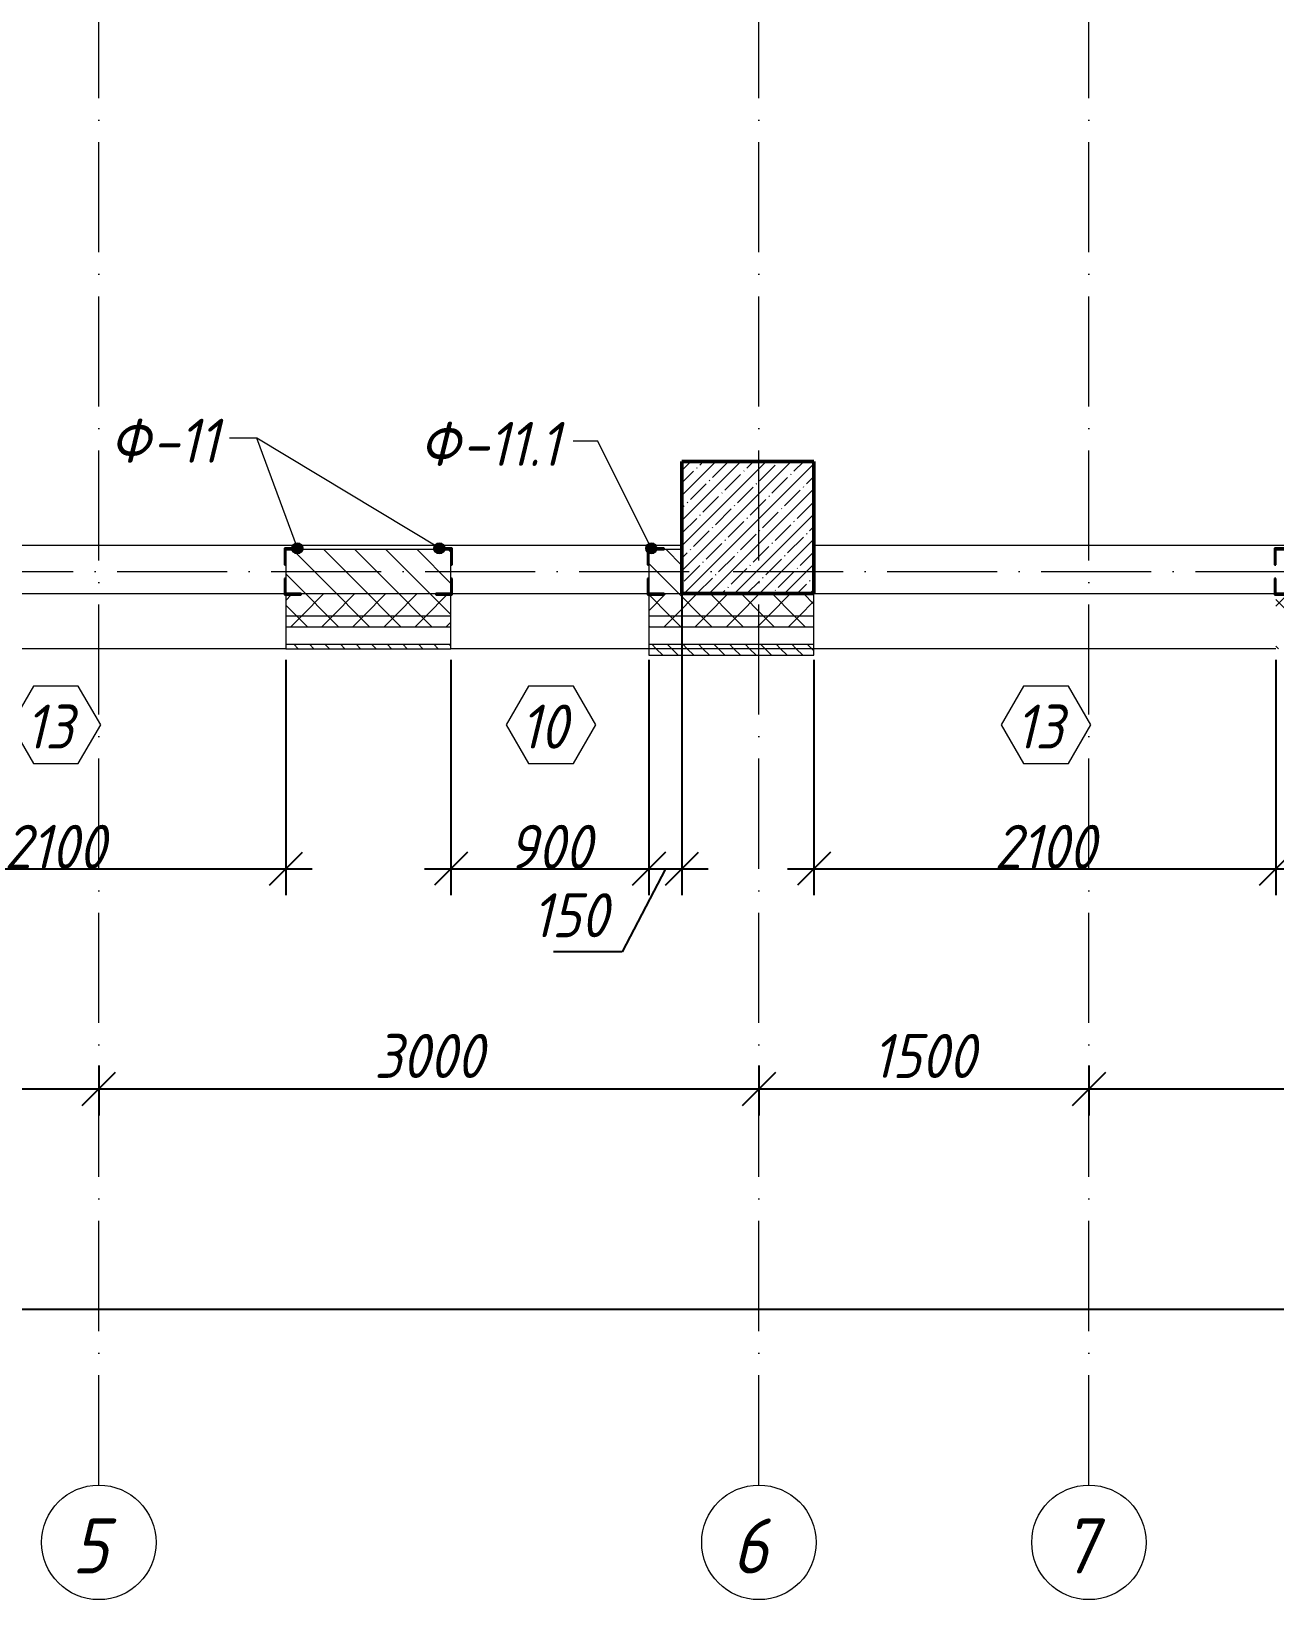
# Model space of a CAD drawing. Header units: millimetres. Extents: x -269418 to 201924, y -5890 to 98643.
# Drawn here: x 13703 to 19354, y -4670 to 2454 of the extents above; entities that cross this region are included whole.
import ezdxf

# ---------------------------------------------------------------- set-up
doc = ezdxf.new("R2010")
doc.units = ezdxf.units.MM
doc.linetypes.add('50_200_ШТРИХ_1Т_ш5_п1_п1_', pattern=[700, 500, -100, 0, -100])
for name, color, linetype, lineweight in [('A-ANNO-DIMS', 7, 'Continuous', 9), ('A-DETL', 7, 'Continuous', 9), ('A-GENM-1', 7, 'Continuous', 25), ('A-GENM-IDEN', 7, 'Continuous', 9), ('A-GLAZ-IDEN', 7, 'Continuous', 9), ('A-WALL', 7, 'Continuous', 5), ('A-WALL-1', 7, 'Continuous', 9), ('A-WALL-FNSH-1', 7, 'Continuous', 9), ('A-WALL-PATT-2', 7, 'Continuous', 5), ('I-WALL', 7, 'Continuous', 5), ('S-COLS', 7, 'Continuous', 9), ('S-COLS-1', 7, 'Continuous', 5), ('S-COLS-2', 7, 'Continuous', 50), ('Оси', 7, 'Continuous', 9), ('Оси-1', 7, '50_200_ШТРИХ_1Т_ш5_п1_п1_', 9)]:
    doc.layers.add(name, color=color, linetype=linetype, lineweight=lineweight)
doc.layers.add('A-WALL-2', color=7, linetype='Continuous', lineweight=13, true_color=0xce0000)
doc.layers.add('A-WALL-PATT-1', color=7, linetype='Continuous', lineweight=5, true_color=0xce0000)
doc.styles.add('ISOCPEUR_I', font='isocpeui.ttf', dxfattribs={"width": 0.9, "height": 250})
doc.styles.add('ISOCPEUR_I_2', font='isocpeui.ttf', dxfattribs={"width": 0.9, "height": 200})
doc.dimstyles.new('ISO-2_0_0_9К_СРЕДНИЙ_1', dxfattribs={"dimscale": 304.8, "dimtxt": 199.196235, "dimasz": 0.492126, "dimexe": 0.393701, "dimexo": 0, "dimgap": 0, "dimtad": 1, "dimdec": 0, "dimzin": 0, "dimdsep": 46, "dimtxsty": 'ISOCPEUR_I_2', "dimblk1": 'OBLIQUE', "dimblk2": 'OBLIQUE', "dimsah": 1, "dimcen": 0.09, "dimdle": 0.393701, "dimazin": 0, "dimtfac": 1, "dimtdec": 4, "dimtix": 1, "dimtmove": 1, "dimatfit": 3, "dimfxl": 1, "dimtvp": 1, "dimtolj": 1, "dimtzin": 0, "dimarcsym": 2})
doc.dimstyles.new('ISO-2_0_0_9К_СРЕДНИЙ_2', dxfattribs={"dimscale": 304.8, "dimtxt": 199.196235, "dimasz": 0.492126, "dimexe": 0.393701, "dimexo": 0, "dimgap": 0, "dimtad": 1, "dimdec": 0, "dimzin": 0, "dimdsep": 46, "dimtxsty": 'ISOCPEUR_I_2', "dimblk1": 'OBLIQUE', "dimblk2": 'OBLIQUE', "dimsah": 1, "dimcen": 0.09, "dimdle": 0.393701, "dimazin": 0, "dimtfac": 1, "dimtdec": 4, "dimtix": 1, "dimtmove": 0, "dimatfit": 3, "dimfxl": 1, "dimtvp": 1, "dimtolj": 1, "dimtzin": 0, "dimarcsym": 2})
doc.dimstyles.new('ISO-2_0_0_9К_СРЕДНИЙ_ФОН', dxfattribs={"dimscale": 304.8, "dimtxt": 199.196235, "dimasz": 0.492126, "dimexe": 0.393701, "dimexo": 0, "dimgap": 0.164042, "dimtad": 1, "dimdec": 0, "dimdsep": 46, "dimtxsty": 'ISOCPEUR_I_2', "dimblk1": 'OBLIQUE', "dimblk2": 'OBLIQUE', "dimsah": 1, "dimcen": 0.09, "dimdle": 0.393701, "dimazin": 0, "dimtfac": 1, "dimtdec": 4, "dimtix": 1, "dimtmove": 0, "dimatfit": 3, "dimfxl": 1, "dimtvp": 1, "dimtfill": 1, "dimtolj": 1, "dimtzin": 0, "dimarcsym": 2})
doc.dimstyles.new('ISO-2_0_0_9К_СРЕДНИЙ_ФОН_2', dxfattribs={"dimscale": 304.8, "dimtxt": 199.196235, "dimasz": 0.492126, "dimexe": 0.393701, "dimexo": 0, "dimgap": 0.164042, "dimtad": 1, "dimdec": 0, "dimdsep": 46, "dimtxsty": 'ISOCPEUR_I_2', "dimblk1": 'OBLIQUE', "dimblk2": 'OBLIQUE', "dimsah": 1, "dimcen": 0.09, "dimdle": 0.393701, "dimazin": 0, "dimtfac": 1, "dimtdec": 4, "dimtix": 1, "dimtmove": 2, "dimatfit": 3, "dimfxl": 1, "dimtvp": 1, "dimtfill": 1, "dimtolj": 1, "dimtzin": 0, "dimarcsym": 2})
pattern_1 = [(135, (0, 0), (-35.35534, -35.35534), [])]
pattern_2 = [(45, (0, 0), (-70.71068, 70.71068), []), (135, (0, 0), (-70.71068, -70.71068), [])]

# ---------------------------------------------------------------- blocks, each defined once
blk = doc.blocks.new('Колонна_Несущая_Прямоугольное сечение - 600х600-V69-АР1_1_Кладочный план 3 этажа')
at = {"layer": 'S-COLS-1'}
h = blk.add_hatch(dxfattribs=at)
h.set_pattern_fill('FP_53', color=256, style=0, pattern_type=2)
h.set_pattern_definition([(45, (-16960, -200), (-57.02463, 57.02463), []), (45, (-16902.975, -200), (-57.02463, 57.02463), [100.806, -20.161, 3.353, -16.808])])
h.paths.add_polyline_path([(-300, -300), (300, -300), (300, 300), (-300, 300)], flags=0)
at = {"layer": 'S-COLS-2'}
for p, q in [((300, 300), (-300, 300)), ((-300, 300), (-300, -300)), ((300, -300), (300, 300)), ((-300, -300), (300, -300))]:
    blk.add_line(p, q, dxfattribs=at)
blk = doc.blocks.new('Фахверк_СКБ_Уголок - Ф-11_200х2500 h-28441216-АР1_1_Кладочный план 3 этажа')
at = {"layer": 'A-GENM-1'}
for p, q in [((200, 156), (125, 156)), ((125, 156), (125, 81)), ((131, 81), (131, 150)), ((131, 150), (200, 150)), ((200, 150), (200, 156)), ((125, 81), (131, 81)), ((131, 19), (125, 19)), ((125, 19), (125, -56)), ((131, -50), (131, 19)), ((125, -56), (200, -56)), ((200, -50), (131, -50)), ((200, -56), (200, -50))]:
    blk.add_line(p, q, dxfattribs=at)
blk = doc.blocks.new('Фахверк_СКБ_Уголок - Ф-11_1_200х2500h_крепления в одну сторону-28441424-АР1_1_Кладочный план 3 этажа')
at = {"layer": 'A-GENM-1'}
for p, q in [((200, 156), (125, 156)), ((125, 156), (125, 81)), ((131, 81), (131, 150)), ((131, 150), (200, 150)), ((200, 150), (200, 156)), ((125, 81), (131, 81)), ((131, 19), (125, 19)), ((125, 19), (125, -56)), ((131, -50), (131, 19)), ((125, -56), (200, -56)), ((200, -50), (131, -50)), ((200, -56), (200, -50))]:
    blk.add_line(p, q, dxfattribs=at)
blk = doc.blocks.new('Ось сетки - Круг_Ø6_00__ISO-2_5_0_9K_ кружки поменьше-23056867-АР1_1_Кладочный план 3 этажа')
at = {"layer": 'Оси'}
blk.add_circle((0, 0), 2.6, dxfattribs=at)
blk = doc.blocks.new('_Oblique')
at = {"color": 0, "linetype": 'ByBlock', "lineweight": -2}
blk.add_line((-0.5, -0.5), (0.5, 0.5), dxfattribs=at)
blk = doc.blocks.new('DIMBLOCK4-АР1_1_Кладочный план 3 этажа')
at = {"layer": 'A-ANNO-DIMS', "color": 0, "lineweight": -2, "transparency": 16777216}
for p, q in [((12510, -2244.1), (12510, -2470.2)), ((14010, -2244.1), (14010, -2470.2)), ((12390, -2350.2), (14130, -2350.2))]:
    blk.add_line(p, q, dxfattribs=at)
at = {"layer": 'Defpoints', "color": 0, "transparency": 16777216}
for p in [(12510, -2244.1), (14010, -2244.1), (14010, -2350.2)]:
    blk.add_point(p, dxfattribs=at)
at = {"layer": 'A-ANNO-DIMS', "color": 0, "lineweight": -2, "transparency": 16777216, "xscale": 150, "yscale": 150, "zscale": 150, "rotation": 180}
blk.add_blockref('_Oblique', (12510, -2350.2), dxfattribs=at)
at = {"layer": 'A-ANNO-DIMS', "color": 0, "lineweight": -2, "transparency": 16777216, "xscale": 150, "yscale": 150, "zscale": 150}
blk.add_blockref('_Oblique', (14010, -2350.2), dxfattribs=at)
at = {"layer": 'A-ANNO-DIMS', "color": 0, "transparency": 16777216, "insert": (13260, -2200.2), "char_height": 200, "width": 560.814, "attachment_point": 5, "style": 'ISOCPEUR_I_2', "bg_fill": 3, "box_fill_scale": 1.1, "bg_fill_color": 256, "bg_fill_true_color": 13158600, "bg_fill_transparency": 0}
blk.add_mtext('\\A1;1500', dxfattribs=at)
blk = doc.blocks.new('DIMBLOCK5-АР1_1_Кладочный план 3 этажа')
at = {"layer": 'A-ANNO-DIMS', "color": 0, "lineweight": -2, "transparency": 16777216}
for p, q in [((14010, -2244.1), (14010, -2470.2)), ((17010, -2244.1), (17010, -2470.2)), ((13890, -2350.2), (17130, -2350.2))]:
    blk.add_line(p, q, dxfattribs=at)
at = {"layer": 'Defpoints', "color": 0, "transparency": 16777216}
for p in [(14010, -2244.1), (17010, -2244.1), (17010, -2350.2)]:
    blk.add_point(p, dxfattribs=at)
at = {"layer": 'A-ANNO-DIMS', "color": 0, "lineweight": -2, "transparency": 16777216, "xscale": 150, "yscale": 150, "zscale": 150, "rotation": 180}
blk.add_blockref('_Oblique', (14010, -2350.2), dxfattribs=at)
at = {"layer": 'A-ANNO-DIMS', "color": 0, "lineweight": -2, "transparency": 16777216, "xscale": 150, "yscale": 150, "zscale": 150}
blk.add_blockref('_Oblique', (17010, -2350.2), dxfattribs=at)
at = {"layer": 'A-ANNO-DIMS', "color": 0, "transparency": 16777216, "insert": (15510, -2200.2), "char_height": 200, "width": 606.782, "attachment_point": 5, "style": 'ISOCPEUR_I_2', "bg_fill": 3, "box_fill_scale": 1.1, "bg_fill_color": 256, "bg_fill_true_color": 13158600, "bg_fill_transparency": 0}
blk.add_mtext('\\A1;3000', dxfattribs=at)
blk = doc.blocks.new('DIMBLOCK6-АР1_1_Кладочный план 3 этажа')
at = {"layer": 'A-ANNO-DIMS', "color": 0, "lineweight": -2, "transparency": 16777216}
for p, q in [((17010, -2244.1), (17010, -2470.2)), ((18510, -2244.1), (18510, -2470.2)), ((16890, -2350.2), (18630, -2350.2))]:
    blk.add_line(p, q, dxfattribs=at)
at = {"layer": 'Defpoints', "color": 0, "transparency": 16777216}
for p in [(17010, -2244.1), (18510, -2244.1), (18510, -2350.2)]:
    blk.add_point(p, dxfattribs=at)
at = {"layer": 'A-ANNO-DIMS', "color": 0, "lineweight": -2, "transparency": 16777216, "xscale": 150, "yscale": 150, "zscale": 150, "rotation": 180}
blk.add_blockref('_Oblique', (17010, -2350.2), dxfattribs=at)
at = {"layer": 'A-ANNO-DIMS', "color": 0, "lineweight": -2, "transparency": 16777216, "xscale": 150, "yscale": 150, "zscale": 150}
blk.add_blockref('_Oblique', (18510, -2350.2), dxfattribs=at)
at = {"layer": 'A-ANNO-DIMS', "color": 0, "transparency": 16777216, "insert": (17760, -2200.2), "char_height": 200, "width": 560.814, "attachment_point": 5, "style": 'ISOCPEUR_I_2', "bg_fill": 3, "box_fill_scale": 1.1, "bg_fill_color": 256, "bg_fill_true_color": 13158600, "bg_fill_transparency": 0}
blk.add_mtext('\\A1;1500', dxfattribs=at)
blk = doc.blocks.new('DIMBLOCK7-АР1_1_Кладочный план 3 этажа')
at = {"layer": 'A-ANNO-DIMS', "color": 0, "lineweight": -2, "transparency": 16777216}
for p, q in [((18510, -2244.1), (18510, -2470.2)), ((22210, -2244.1), (22210, -2470.2)), ((18390, -2350.2), (22330, -2350.2))]:
    blk.add_line(p, q, dxfattribs=at)
at = {"layer": 'Defpoints', "color": 0, "transparency": 16777216}
for p in [(18510, -2244.1), (22210, -2244.1), (22210, -2350.2)]:
    blk.add_point(p, dxfattribs=at)
at = {"layer": 'A-ANNO-DIMS', "color": 0, "lineweight": -2, "transparency": 16777216, "xscale": 150, "yscale": 150, "zscale": 150, "rotation": 180}
blk.add_blockref('_Oblique', (18510, -2350.2), dxfattribs=at)
at = {"layer": 'A-ANNO-DIMS', "color": 0, "lineweight": -2, "transparency": 16777216, "xscale": 150, "yscale": 150, "zscale": 150}
blk.add_blockref('_Oblique', (22210, -2350.2), dxfattribs=at)
at = {"layer": 'A-ANNO-DIMS', "color": 0, "transparency": 16777216, "insert": (20360, -2198.9), "char_height": 200, "width": 606.782, "attachment_point": 5, "style": 'ISOCPEUR_I_2', "bg_fill": 3, "box_fill_scale": 1.1, "bg_fill_color": 256, "bg_fill_true_color": 13158600, "bg_fill_transparency": 0}
blk.add_mtext('\\A1;3700', dxfattribs=at)
blk = doc.blocks.new('DIMBLOCK42-АР1_1_Кладочный план 3 этажа')
at = {"layer": 'A-ANNO-DIMS', "color": 0, "lineweight": -2, "transparency": 16777216}
for p, q in [((110, -3243.8), (110, -3469.8)), ((125010, -3243.8), (125010, -3469.8)), ((-10, -3349.8), (60857.6, -3349.8)), ((125130, -3349.8), (61679.4, -3349.8))]:
    blk.add_line(p, q, dxfattribs=at)
at = {"layer": 'Defpoints', "color": 0, "transparency": 16777216}
for p in [(110, -3243.8), (125010, -3243.8), (125010, -3349.8)]:
    blk.add_point(p, dxfattribs=at)
at = {"layer": 'A-ANNO-DIMS', "color": 0, "lineweight": -2, "transparency": 16777216, "xscale": 150, "yscale": 150, "zscale": 150, "rotation": 180}
blk.add_blockref('_Oblique', (110, -3349.8), dxfattribs=at)
at = {"layer": 'A-ANNO-DIMS', "color": 0, "lineweight": -2, "transparency": 16777216, "xscale": 150, "yscale": 150, "zscale": 150}
blk.add_blockref('_Oblique', (125010, -3349.8), dxfattribs=at)
at = {"layer": 'A-ANNO-DIMS', "color": 0, "transparency": 16777216, "insert": (60827.2, -3038.5), "char_height": 200, "width": 882.593, "attachment_point": 1, "line_spacing_factor": 1.149209, "style": 'ISOCPEUR_I_2', "bg_fill": 3, "box_fill_scale": 1.1, "bg_fill_color": 256, "bg_fill_true_color": 13158600, "bg_fill_transparency": 0}
blk.add_mtext('\\A1;124900', dxfattribs=at)
blk = doc.blocks.new('AAR_СКБ_Марка_Окна_Перемычка и проем - Марка проема-25443838-АР1_1_Кладочный план 3 этажа')
at = {"layer": 'A-GLAZ-IDEN'}
for p, q in [((-0.968, -0.984), (-1.986, -2.747)), ((1.067, -0.984), (-0.968, -0.984)), ((2.085, -2.747), (1.067, -0.984)), ((-1.986, -2.747), (-0.968, -4.509)), ((1.067, -4.509), (2.085, -2.747)), ((-0.968, -4.509), (1.067, -4.509))]:
    blk.add_line(p, q, dxfattribs=at)
blk = doc.blocks.new('DIMBLOCK382-АР1_1_Кладочный план 3 этажа')
at = {"layer": 'A-ANNO-DIMS', "color": 0, "lineweight": -2, "transparency": 16777216}
for p, q in [((17260, -400), (17260, -1470)), ((19360, -400), (19360, -1470)), ((17140, -1350), (19480, -1350))]:
    blk.add_line(p, q, dxfattribs=at)
at = {"layer": 'Defpoints', "color": 0, "transparency": 16777216}
for p in [(17260, -400), (19360, -400), (19360, -1350)]:
    blk.add_point(p, dxfattribs=at)
at = {"layer": 'A-ANNO-DIMS', "color": 0, "lineweight": -2, "transparency": 16777216, "xscale": 150, "yscale": 150, "zscale": 150, "rotation": 180}
blk.add_blockref('_Oblique', (17260, -1350), dxfattribs=at)
at = {"layer": 'A-ANNO-DIMS', "color": 0, "lineweight": -2, "transparency": 16777216, "xscale": 150, "yscale": 150, "zscale": 150}
blk.add_blockref('_Oblique', (19360, -1350), dxfattribs=at)
at = {"layer": 'A-ANNO-DIMS', "color": 0, "transparency": 16777216, "insert": (18310, -1250), "char_height": 200, "width": 560.814, "attachment_point": 5, "style": 'ISOCPEUR_I_2'}
blk.add_mtext('\\A1;2100', dxfattribs=at)
blk = doc.blocks.new('DIMBLOCK427-АР1_1_Кладочный план 3 этажа')
at = {"layer": 'A-ANNO-DIMS', "color": 0, "lineweight": -2, "transparency": 16777216}
for p, q in [((15610, -400), (15610, -1470)), ((16510, -400), (16510, -1470)), ((15490, -1350), (16630, -1350))]:
    blk.add_line(p, q, dxfattribs=at)
at = {"layer": 'Defpoints', "color": 0, "transparency": 16777216}
for p in [(15610, -400), (16510, -400), (16510, -1350)]:
    blk.add_point(p, dxfattribs=at)
at = {"layer": 'A-ANNO-DIMS', "color": 0, "lineweight": -2, "transparency": 16777216, "xscale": 150, "yscale": 150, "zscale": 150, "rotation": 180}
blk.add_blockref('_Oblique', (15610, -1350), dxfattribs=at)
at = {"layer": 'A-ANNO-DIMS', "color": 0, "lineweight": -2, "transparency": 16777216, "xscale": 150, "yscale": 150, "zscale": 150}
blk.add_blockref('_Oblique', (16510, -1350), dxfattribs=at)
at = {"layer": 'A-ANNO-DIMS', "color": 0, "transparency": 16777216, "insert": (16060, -1250), "char_height": 200, "width": 455.087, "attachment_point": 5, "style": 'ISOCPEUR_I_2'}
blk.add_mtext('\\A1;900', dxfattribs=at)
blk = doc.blocks.new('DIMBLOCK428-АР1_1_Кладочный план 3 этажа')
at = {"layer": 'A-ANNO-DIMS', "color": 0, "lineweight": -2, "transparency": 16777216}
for p, q in [((16660, -100), (16660, -1470)), ((16510, -400), (16510, -1470)), ((16585, -1350), (16387.9, -1727.5)), ((16390, -1350), (16780, -1350)), ((16387.9, -1727.5), (16076.2, -1727.5))]:
    blk.add_line(p, q, dxfattribs=at)
at = {"layer": 'Defpoints', "color": 0, "transparency": 16777216}
for p in [(16660, -100), (16510, -400), (16660, -1350)]:
    blk.add_point(p, dxfattribs=at)
at = {"layer": 'A-ANNO-DIMS', "color": 0, "lineweight": -2, "transparency": 16777216, "xscale": 150, "yscale": 150, "zscale": 150, "rotation": 180}
blk.add_blockref('_Oblique', (16510, -1350), dxfattribs=at)
at = {"layer": 'A-ANNO-DIMS', "color": 0, "lineweight": -2, "transparency": 16777216, "xscale": 150, "yscale": 150, "zscale": 150}
blk.add_blockref('_Oblique', (16660, -1350), dxfattribs=at)
at = {"layer": 'A-ANNO-DIMS', "color": 0, "transparency": 16777216, "insert": (15978.8, -1460.9), "char_height": 200, "width": 409.118, "attachment_point": 1, "line_spacing_factor": 1.149209, "style": 'ISOCPEUR_I_2'}
blk.add_mtext('\\A1;150', dxfattribs=at)
blk = doc.blocks.new('DIMBLOCK429-АР1_1_Кладочный план 3 этажа')
at = {"layer": 'A-ANNO-DIMS', "color": 0, "lineweight": -2, "transparency": 16777216}
for p, q in [((12760, -400), (12760, -1470)), ((14860, -400), (14860, -1470)), ((12640, -1350), (14980, -1350))]:
    blk.add_line(p, q, dxfattribs=at)
at = {"layer": 'Defpoints', "color": 0, "transparency": 16777216}
for p in [(12760, -400), (14860, -400), (14860, -1350)]:
    blk.add_point(p, dxfattribs=at)
at = {"layer": 'A-ANNO-DIMS', "color": 0, "lineweight": -2, "transparency": 16777216, "xscale": 150, "yscale": 150, "zscale": 150, "rotation": 180}
blk.add_blockref('_Oblique', (12760, -1350), dxfattribs=at)
at = {"layer": 'A-ANNO-DIMS', "color": 0, "lineweight": -2, "transparency": 16777216, "xscale": 150, "yscale": 150, "zscale": 150}
blk.add_blockref('_Oblique', (14860, -1350), dxfattribs=at)
at = {"layer": 'A-ANNO-DIMS', "color": 0, "transparency": 16777216, "insert": (13810, -1250), "char_height": 200, "width": 560.814, "attachment_point": 5, "style": 'ISOCPEUR_I_2'}
blk.add_mtext('\\A1;2100', dxfattribs=at)

msp = doc.modelspace()

# ---------------------------------------------------------------- hatches: boundary and pattern name
at = {"layer": 'A-GENM-IDEN'}
h = msp.add_hatch(color=256, dxfattribs=at)
edge = h.paths.add_edge_path(flags=0)
edge.add_arc((14912.3, 106), 25, 0, 360)
h = msp.add_hatch(color=256, dxfattribs=at)
edge = h.paths.add_edge_path(flags=0)
edge.add_arc((15557.7, 106), 25, 0, 360)
h = msp.add_hatch(color=256, dxfattribs=at)
edge = h.paths.add_edge_path(flags=0)
edge.add_arc((16520.7, 106), 25, 0, 360)
at = {"layer": 'A-WALL-PATT-1'}
h = msp.add_hatch(dxfattribs=at)
h.set_pattern_fill('FP_1', color=256, style=0, pattern_type=2)
h.set_pattern_definition([(135, (0, 0), (-70.7107, -70.7107), [])])
h.paths.add_polyline_path([(15184.9, -100), (15610, -100), (15610, 100), (14860, 100), (14860, -100), (14929, -100)], flags=0)
h.paths.add_polyline_path([(16660, -100), (16660, 100), (16510, 100), (16510, -100), (16579, -100)], flags=0)
at = {"layer": 'A-WALL-PATT-2'}
h = msp.add_hatch(dxfattribs=at)
h.set_pattern_fill('FP_2', color=256, style=0, pattern_type=2)
h.set_pattern_definition(pattern_2)
h.paths.add_polyline_path([(52651.3, -200), (52660, -200), (52659.5, -106), (52591, -106), (52591, -100), (51910, -100), (51910, -200), (52591, -200)], flags=0)
h.paths.add_polyline_path([(48151.3, -200), (48160, -200), (48159.5, -106), (48091, -106), (48091, -100), (47410, -100), (47410, -200), (48091, -200)], flags=0)
h.paths.add_polyline_path([(38200.4, -200), (39040, -200), (39040, -100), (37990, -100), (37990, -200)], flags=0)
h.paths.add_polyline_path([(29809.7, -200), (30210, -200), (30209.5, -106), (30141, -106), (30141, -100), (29209.7, -100), (29209.7, -200)], flags=0)
h.paths.add_polyline_path([(20710, -200), (20709.5, -106), (20641, -106), (20641, -100), (19429, -100), (19429, -106), (19360, -106), (19360, -200), (20600.3, -200)], flags=0)
h.paths.add_polyline_path([(33010, -200), (33870, -200), (33870, -106), (33801, -106), (33801, -100), (33010, -100)], flags=0)
h.paths.add_polyline_path([(22729.7, -200), (22730, -200), (22729.7, -106)], flags=0)
h.paths.add_polyline_path([(11041, -200), (11110, -200), (11110, -106), (11041, -106), (11041, -100), (10428.7, -100), (10428.7, -106), (10359.7, -106), (10359.7, -200), (10428.7, -200)], flags=0)
h.paths.add_polyline_path([(15610, -200), (15610, -106), (15541, -106), (15541, -100), (14929, -100), (14929, -106), (14860, -106), (14860, -200), (15541, -200)], flags=0)
h.paths.add_polyline_path([(-210, -200), (3730, -200), (3730, -100), (-210, -100)], flags=0)
h = msp.add_hatch(dxfattribs=at)
h.set_pattern_fill('FP_2', color=256, style=0, pattern_type=2)
h.set_pattern_definition(pattern_2)
h.paths.add_polyline_path([(50941, -200), (51010, -200), (51009.5, -106), (50941, -106), (50941, -100), (50329, -100), (50329, -106), (50260, -106), (50260, -200), (50385, -200)], flags=0)
h.paths.add_polyline_path([(55510, -200), (55509.5, -106), (55441, -106), (55441, -100), (54829, -100), (54829, -106), (54760, -106), (54760, -200), (54829, -200)], flags=0)
h.paths.add_polyline_path([(41140, -200), (41760, -200), (41760, -106), (41691, -106), (41691, -100), (41209, -100), (41209, -106), (41140, -106)], flags=0)
h.paths.add_polyline_path([(36039, -200), (37090, -200), (37090, -106), (37021, -106), (37021, -100), (36039, -100), (36039, -106), (35970, -106), (35970, -200)], flags=0)
h.paths.add_polyline_path([(22661, -200), (22729.7, -200), (22729.7, -106), (22661, -106), (22661, -100), (21679, -100), (21679, -106), (21610, -106), (21610, -200), (22510, -200)], flags=0)
h.paths.add_polyline_path([(32110, -200), (32110, -106), (32041, -106), (32041, -100), (31179, -100), (31179, -106), (31110, -106), (31110, -200), (31431.1, -200)], flags=0)
h.paths.add_polyline_path([(17260, -200), (17260, -100), (16579, -100), (16579, -106), (16510, -106), (16510, -200), (16579, -200)], flags=0)
h.paths.add_polyline_path([(12477.2, -200), (12760, -200), (12760, -100), (12079, -100), (12079, -106), (12010, -106), (12010, -200), (12160, -200)], flags=0)
h = msp.add_hatch(dxfattribs=at)
h.set_pattern_fill('FP_2', color=256, style=0, pattern_type=2)
h.set_pattern_definition(pattern_2)
h.paths.add_polyline_path([(39040, -250), (39040, -200), (37990, -200), (37990, -250), (38200.4, -250)], flags=0)
h.paths.add_polyline_path([(52660, -250), (52660, -200), (51910, -200), (51910, -250)], flags=0)
h.paths.add_polyline_path([(30210, -250), (30210, -200), (29209.7, -200), (29209.7, -250), (30077.3, -250)], flags=0)
h.paths.add_polyline_path([(47677.3, -250), (48160, -250), (48160, -200), (47410, -200), (47410, -250)], flags=0)
h.paths.add_polyline_path([(33010, -250), (33870, -250), (33870, -200), (33010, -200)], flags=0)
h.paths.add_polyline_path([(20600.3, -250), (20710, -250), (20710, -200), (19360, -200), (19360, -250)], flags=0)
h.paths.add_polyline_path([(15184.9, -250), (15610, -250), (15610, -200), (14860, -200), (14860, -250)], flags=0)
h.paths.add_polyline_path([(3730, -250), (3730, -200), (-260, -200), (-260, -250), (1646.4, -250)], flags=0)
h.paths.add_polyline_path([(11110, -250), (11110, -200), (10359.7, -200), (10359.7, -250)], flags=0)
h = msp.add_hatch(dxfattribs=at)
h.set_pattern_fill('FP_2', color=256, style=0, pattern_type=2)
h.set_pattern_definition(pattern_2)
h.paths.add_polyline_path([(55510, -250), (55510, -200), (54760, -200), (54760, -250)], flags=0)
h.paths.add_polyline_path([(36846.5, -250), (37090, -250), (37090, -200), (35970, -200), (35970, -250)], flags=0)
h.paths.add_polyline_path([(41760, -250), (41760, -200), (41140, -200), (41140, -250)], flags=0)
h.paths.add_polyline_path([(51010, -250), (51010, -200), (50260, -200), (50260, -250), (50385, -250)], flags=0)
h.paths.add_polyline_path([(31110, -250), (32110, -250), (32110, -200), (31110, -200)], flags=0)
h.paths.add_polyline_path([(21610, -250), (22729.7, -250), (22729.7, -200), (21610, -200)], flags=0)
h.paths.add_polyline_path([(17260, -250), (17260, -200), (16510, -200), (16510, -250), (16538.8, -250)], flags=0)
h.paths.add_polyline_path([(12010, -250), (12760, -250), (12760, -200), (12010, -200)], flags=0)
h = msp.add_hatch(dxfattribs=at)
h.set_pattern_fill('FP_3', color=256, style=0, pattern_type=2)
h.set_pattern_definition(pattern_1)
h.paths.add_polyline_path([(51910, -350), (52660, -350), (52660, -330), (51910, -330)], flags=0)
h.paths.add_polyline_path([(48160, -350), (48160, -330), (47410, -330), (47410, -350), (47677.3, -350)], flags=0)
h.paths.add_polyline_path([(29209.7, -350), (30210, -350), (30210, -330), (29209.7, -330)], flags=0)
h.paths.add_polyline_path([(33010, -350), (33870, -350), (33870, -330), (33010, -330)], flags=0)
h.paths.add_polyline_path([(37990, -350), (39040, -350), (39040, -330), (37990, -330)], flags=0)
h.paths.add_polyline_path([(19360, -350), (20710, -350), (20710, -330), (19360, -330)], flags=0)
h.paths.add_polyline_path([(15184.9, -350), (15610, -350), (15610, -330), (14860, -330), (14860, -350)], flags=0)
h.paths.add_polyline_path([(11110, -350), (11110, -330), (10359.7, -330), (10359.7, -350)], flags=0)
h.paths.add_polyline_path([(1646.4, -350), (3730, -350), (3730, -330), (-360, -330), (-360, -350)], flags=0)
h = msp.add_hatch(dxfattribs=at)
h.set_pattern_fill('FP_3', color=256, style=0, pattern_type=2)
h.set_pattern_definition(pattern_1)
h.paths.add_polyline_path([(54760, -350), (55510, -350), (55510, -330), (54760, -330)], flags=0)
h.paths.add_polyline_path([(51010, -350), (51010, -330), (50260, -330), (50260, -350), (50385, -350)], flags=0)
h.paths.add_polyline_path([(31110, -350), (32110, -350), (32110, -330), (31110, -330)], flags=0)
h.paths.add_polyline_path([(35970, -350), (37090, -350), (37090, -330), (35970, -330)], flags=0)
h.paths.add_polyline_path([(41140, -350), (41760, -350), (41760, -330), (41140, -330)], flags=0)
h.paths.add_polyline_path([(21954.2, -350), (22729.7, -350), (22729.7, -330), (21610, -330), (21610, -350)], flags=0)
h.paths.add_polyline_path([(16510, -350), (17260, -350), (17260, -330), (16510, -330)], flags=0)
h.paths.add_polyline_path([(12477.2, -350), (12760, -350), (12760, -330), (12010, -330), (12010, -350)], flags=0)
h = msp.add_hatch(dxfattribs=at)
h.set_pattern_fill('FP_3', color=256, style=0, pattern_type=2)
h.set_pattern_definition(pattern_1)
h.paths.add_polyline_path([(17260, -380), (17260, -350), (16510, -350), (16510, -380), (16538.8, -380)], flags=0)

# ---------------------------------------------------------------- linework, layer by layer
at = {"layer": 'A-DETL'}
for p, q in [((14860, -250), (15610, -250)), ((16510, -250), (17260, -250))]:
    msp.add_line(p, q, dxfattribs=at)
at = {"layer": 'A-GENM-IDEN'}
for p, q in [((14728.8, 607), (14603.9, 607)), ((14728.8, 607), (14603.9, 607)), ((15557.7, 106), (14728.8, 607)), ((14912.3, 106), (14728.8, 607)), ((16278.1, 592.7), (16166, 592.7)), ((16520.7, 106), (16278.1, 592.7))]:
    msp.add_line(p, q, dxfattribs=at)
for centre in [(14912.3, 106), (15557.7, 106), (16520.7, 106)]:
    msp.add_circle(centre, 25, dxfattribs=at)
at = {"layer": 'A-WALL'}
for p, q in [((14860, -200), (15610, -200)), ((16510, -200), (17260, -200)), ((14860, -330), (15610, -330)), ((16510, -330), (17260, -330))]:
    msp.add_line(p, q, dxfattribs=at)
at = {"layer": 'A-WALL-1'}
for p, q in [((12760, -100), (14854, -100)), ((14860, -106), (14860, -330)), ((15610, -330), (15610, -106)), ((15616, -100), (16504, -100)), ((16510, -106), (16510, -330)), ((17260, -100), (19354, -100)), ((17260, -330), (17260, -100)), ((14860, -350), (12760, -350)), ((16510, -350), (15610, -350)), ((19360, -350), (17260, -350))]:
    msp.add_line(p, q, dxfattribs=at)
at = {"layer": 'A-WALL-2'}
for p, q in [((15541, 100), (14929, 100)), ((16660, 100), (16579, 100)), ((14860, 31), (14860, -31)), ((15610, -31), (15610, 31)), ((16510, 31), (16510, -31)), ((14929, -100), (15541, -100)), ((16579, -100), (16660, -100))]:
    msp.add_line(p, q, dxfattribs=at)
at = {"layer": 'A-WALL-FNSH-1'}
for p, q in [((14860, -330), (14860, -350)), ((14860, -350), (15610, -350)), ((15610, -350), (15610, -330)), ((16510, -330), (16510, -350)), ((17260, -350), (16510, -350)), ((16510, -350), (16510, -380)), ((17260, -350), (17260, -330)), ((17260, -380), (17260, -350)), ((16510, -380), (17260, -380))]:
    msp.add_line(p, q, dxfattribs=at)
at = {"layer": 'I-WALL'}
for p, q in [((12760, 120), (16660, 120)), ((17260, 120), (21910, 120))]:
    msp.add_line(p, q, dxfattribs=at)
at = {"layer": 'Оси-1'}
for p, q in [((14010, -4150), (14010, 28636.9)), ((17010, -4150), (17010, 28636.9)), ((18510, -4150), (18510, 28636.9)), ((-6210, 0), (125951.6, 0))]:
    msp.add_line(p, q, dxfattribs=at)

# ---------------------------------------------------------------- block references
at = {"layer": 'A-GENM-1'}
for name, p in [('Фахверк_СКБ_Уголок - Ф-11_200х2500 h-28441216-АР1_1_Кладочный план 3 этажа', (14729, -50)), ('Фахверк_СКБ_Уголок - Ф-11_1_200х2500h_крепления в одну сторону-28441424-АР1_1_Кладочный план 3 этажа', (16379, -50)), ('Фахверк_СКБ_Уголок - Ф-11_200х2500 h-28441216-АР1_1_Кладочный план 3 этажа', (19229, -50))]:
    msp.add_blockref(name, p, dxfattribs=at)
at = {"layer": 'A-GENM-1', "rotation": 180}
msp.add_blockref('Фахверк_СКБ_Уголок - Ф-11_200х2500 h-28441216-АР1_1_Кладочный план 3 этажа', (15741, 50), dxfattribs=at)
at = {"layer": 'A-GLAZ-IDEN', "xscale": 99.99999999999993, "yscale": 99.99999999999993, "zscale": 99.99999999999993}
for p in [(13810, -421.3), (16060, -421.3), (18310, -421.3)]:
    msp.add_blockref('AAR_СКБ_Марка_Окна_Перемычка и проем - Марка проема-25443838-АР1_1_Кладочный план 3 этажа', p, dxfattribs=at)
at = {"layer": 'S-COLS'}
msp.add_blockref('Колонна_Несущая_Прямоугольное сечение - 600х600-V69-АР1_1_Кладочный план 3 этажа', (16960, 200), dxfattribs=at)
at = {"layer": 'Оси', "xscale": 99.99999999999993, "yscale": 99.99999999999993, "zscale": 99.99999999999993}
for p in [(14010, -4410), (17010, -4410), (18510, -4410)]:
    msp.add_blockref('Ось сетки - Круг_Ø6_00__ISO-2_5_0_9K_ кружки поменьше-23056867-АР1_1_Кладочный план 3 этажа', p, dxfattribs=at)

# ---------------------------------------------------------------- texts
at = {"layer": 'A-GENM-IDEN', "char_height": 200, "attachment_point": 1, "style": 'ISOCPEUR_I_2'}
for s, insert, width in [('\\fISOCPEUR|b0|i1|c204|p34|;\\W.9;Ф', (14061.7, 694.6), 230.886), ('\\fISOCPEUR|b0|i1|c204|p34|;\\W.9;Ф', (14061.7, 694.6), 230.886), ('-11', (14252.2, 694.6), 389.62), ('-11', (14252.2, 694.6), 389.62), ('\\fISOCPEUR|b0|i1|c204|p34|;\\W.9;Ф', (15469, 680.3), 230.886), ('-11.1', (15659.5, 680.3), 577.215)]:
    msp.add_mtext(s, dxfattribs=dict(at, insert=insert, width=width))
at = {"layer": 'A-GLAZ-IDEN', "char_height": 200, "width": 274.177, "attachment_point": 1, "style": 'ISOCPEUR_I_2'}
for s, insert in [('13', (13676.1, -604)), ('10', (15926.1, -604)), ('13', (18176.1, -604))]:
    msp.add_mtext(s, dxfattribs=dict(at, insert=insert))
at = {"layer": 'Оси', "char_height": 250, "width": 202.025, "attachment_point": 1, "style": 'ISOCPEUR_I'}
for s, insert in [('\\fISOCPEUR|b0|i1|c204|p34|;\\W.9;5', (13888.3, -4301.2)), ('\\fISOCPEUR|b0|i1|c204|p34|;\\W.9;6', (16888.3, -4301.2)), ('\\fISOCPEUR|b0|i1|c204|p34|;\\W.9;7', (18388.3, -4301.2))]:
    msp.add_mtext(s, dxfattribs=dict(at, insert=insert))

# ---------------------------------------------------------------- dimensions: what is measured, and where the dimension line sits
at = {"layer": 'A-ANNO-DIMS'}
dim = msp.add_linear_dim(base=(16660, -1350), p1=(16510, -400), p2=(16660, -100), angle=0, dimstyle='ISO-2_0_0_9К_СРЕДНИЙ_1', override={"dimpost": '<>', "dimfxl": 335.410195}, dxfattribs=at)
dim.commit()
dim.dimension.update_dxf_attribs({"geometry": 'DIMBLOCK428-АР1_1_Кладочный план 3 этажа', "text_midpoint": (16387.9, -1727.5), "dimtype": 160})
for base, p1, p2, override, picture, middle in [((14860, -1350), (12760, -400), (14860, -400), {"dimpost": '<>', "dimfxl": 2100}, 'DIMBLOCK429-АР1_1_Кладочный план 3 этажа', (13810, -1250)), ((16510, -1350), (15610, -400), (16510, -400), {"dimpost": '<>', "dimfxl": 900}, 'DIMBLOCK427-АР1_1_Кладочный план 3 этажа', (16060, -1250)), ((19360, -1350), (17260, -400), (19360, -400), {"dimpost": '<>', "dimfxl": 2100}, 'DIMBLOCK382-АР1_1_Кладочный план 3 этажа', (18310, -1250))]:
    dim = msp.add_linear_dim(base=base, p1=p1, p2=p2, dimstyle='ISO-2_0_0_9К_СРЕДНИЙ_2', override=override, dxfattribs=at)
    dim.commit()
    dim.dimension.update_dxf_attribs({"geometry": picture, "text_midpoint": middle})

# ---------------------------------------------------------------- next in the draw order: dimensions: what is measured, and where the dimension line sits
dim = msp.add_linear_dim(base=(14010, -2350.2), p1=(12510, -2244.1), p2=(14010, -2244.1), dimstyle='ISO-2_0_0_9К_СРЕДНИЙ_ФОН', override={"dimpost": '<>', "dimfxl": 1500}, dxfattribs=at)
dim.commit()
dim.dimension.update_dxf_attribs({"geometry": 'DIMBLOCK4-АР1_1_Кладочный план 3 этажа', "text_midpoint": (13260, -2200.2)})
dim = msp.add_linear_dim(base=(125010, -3349.8), p1=(110, -3243.8), p2=(125010, -3243.8), dimstyle='ISO-2_0_0_9К_СРЕДНИЙ_ФОН_2', override={"dimpost": '<>', "dimfxl": 124899.999966}, dxfattribs=at)
dim.commit()
dim.dimension.update_dxf_attribs({"geometry": 'DIMBLOCK42-АР1_1_Кладочный план 3 этажа', "text_midpoint": (61268.5, -3171.9), "dimtype": 160})

# ---------------------------------------------------------------- next in the draw order: dimensions: what is measured, and where the dimension line sits
dim = msp.add_linear_dim(base=(17010, -2350.2), p1=(14010, -2244.1), p2=(17010, -2244.1), dimstyle='ISO-2_0_0_9К_СРЕДНИЙ_ФОН', override={"dimpost": '<>', "dimfxl": 3000}, dxfattribs=at)
dim.commit()
dim.dimension.update_dxf_attribs({"geometry": 'DIMBLOCK5-АР1_1_Кладочный план 3 этажа', "text_midpoint": (15510, -2200.2)})

# ---------------------------------------------------------------- next in the draw order: dimensions: what is measured, and where the dimension line sits
dim = msp.add_linear_dim(base=(18510, -2350.2), p1=(17010, -2244.1), p2=(18510, -2244.1), dimstyle='ISO-2_0_0_9К_СРЕДНИЙ_ФОН', override={"dimpost": '<>', "dimfxl": 1500}, dxfattribs=at)
dim.commit()
dim.dimension.update_dxf_attribs({"geometry": 'DIMBLOCK6-АР1_1_Кладочный план 3 этажа', "text_midpoint": (17760, -2200.2)})

# ---------------------------------------------------------------- next in the draw order: dimensions: what is measured, and where the dimension line sits
dim = msp.add_linear_dim(base=(22210, -2350.2), p1=(18510, -2244.1), p2=(22210, -2244.1), dimstyle='ISO-2_0_0_9К_СРЕДНИЙ_ФОН', override={"dimpost": '<>', "dimfxl": 3700}, dxfattribs=at)
dim.commit()
dim.dimension.update_dxf_attribs({"geometry": 'DIMBLOCK7-АР1_1_Кладочный план 3 этажа', "text_midpoint": (20360, -2198.9)})

doc.saveas('drawing.dxf')
